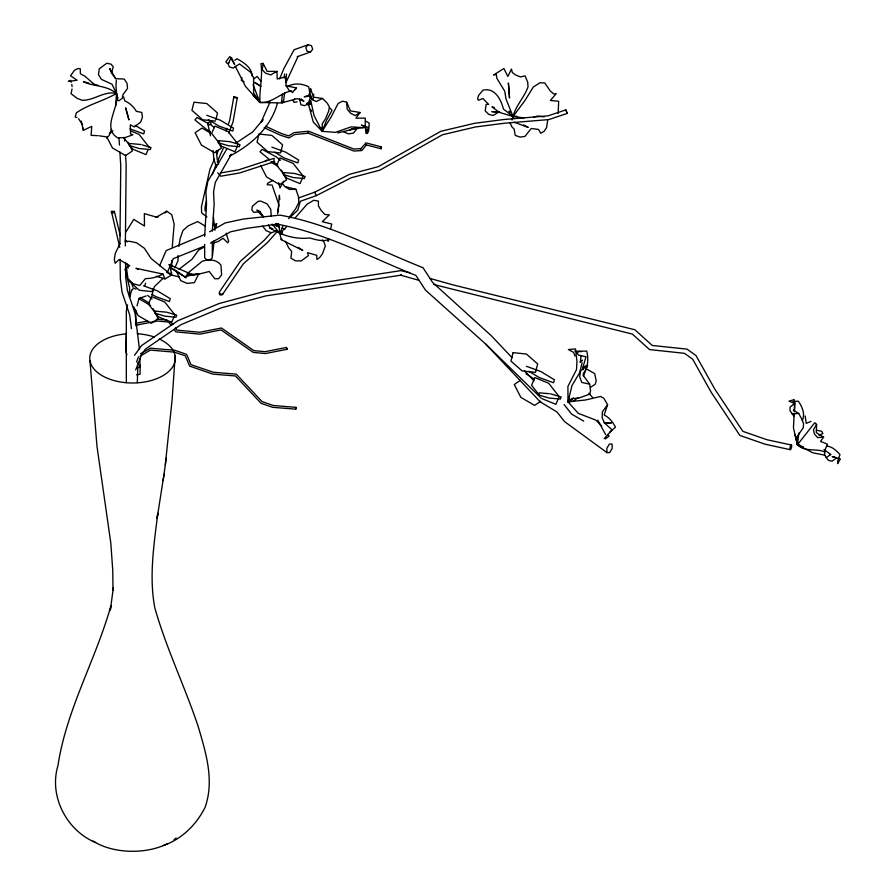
<?xml version="1.0" encoding="UTF-8"?>
<svg xmlns="http://www.w3.org/2000/svg" width="896" height="896" viewBox="0 0 896 896"><rect width="100%" height="100%" fill="white"/><g stroke="black" fill="none" stroke-linecap="round" stroke-linejoin="round"><path stroke-width="1.34" d="M178.035 255.55L178.024 260.747L174.776 267.915M129.506 297.438L129.595 287.773L125.003 268.912M119.907 243.97L120.758 165.805L119.874 151.995M794.45 411.656L794.248 399.605L789.029 401.139L792.938 402.797M171.584 272.418L171.517 275.083L165.01 278.925L156.33 276.226M171.73 267.075L171.898 260.4M237.306 97.608L233.856 96.701L233.834 97.395L235.973 97.955L237.306 97.608L233.094 121.643L228.917 132.978M126.302 333.122L125.754 351.03L126.896 354.883M301.19 98.952L303.934 101.192L297.304 98.661L281.266 102.962L259.93 102.458C259.269 89.365 262.909 76.608 260.96 63.661L263.178 63.403L267.142 71.411L276.965 71.4L277.189 78.982L285.286 76.955L286.272 85.77L288.994 90.283L292.634 92.501L296.106 87.83L285.712 85.758M825.014 455.213L812.84 452.805L797.418 444.797L814.755 422.722L816.603 424.402L816.312 432.589L823.614 437.136L820.523 441.392L827.422 444.136L824.533 451.181L824.645 455.112L826.336 457.453L830.715 454.518L823.984 449.49M794.17 414.064L793.442 427.851L797.418 444.797C805.246 452.458 816.211 447.989 824.936 451.987M794.304 411.678L795.178 402.864L790.104 407.086L789.97 410.67L792.288 413.784L798.75 413.493L802.032 419.586L803.533 423.618L803.32 427.638L796.835 437.091L797.418 444.797L803.477 446.869M380.542 148.646L381.371 146.91L381.259 148.826L365.523 144.682L366.486 144.928L361.827 150.562L353.92 151.054L307.798 132.978L308.571 133.19L294.65 134.534L288.87 137.917L280.336 135.162L264.152 127.736M172.245 247.061L174.171 224.179L171.752 214.726L166.802 211.232L155.915 217.381L158.48 216.686M310.24 104.597L310.498 100.52L309.389 104.742L307.832 102.648M286.406 347.48L287.067 349.294L286.406 347.48L265.037 351.68L253.882 350.638L221.402 327.992L199.584 332.27L176.848 330.109L175.258 327.936M115.618 106.366L116.514 93.408L112.034 84.269L101.416 79.352L98.459 74.682L99.277 68.768L106.803 63.235L110.992 64.131L113.232 66.774L111.563 73.024L115.651 78.691L124.219 79.038L127.075 83.429L127.512 88.491L122.954 94.674L122.237 98.448L118.798 100.778L117.096 99.534L115.942 85.344L116.346 80.371M175.146 355.925L172.166 399.213L165.312 464.834M212.296 231.112L214.155 204.254L213.539 191.934L215.331 182.302L231.202 154.549M139.877 358.456L140.034 367.248L136.685 367.864M277.95 212.117L279.384 195.272L279.754 199.45M212.442 256.11L214.189 240.453M581.045 355.656L580.362 362.298L582.355 360.36M284.122 78.042L284.614 73.965M284.558 93.027L283.461 102.334L282.475 102.883L281.49 102.256L282.43 94.27M285.936 79.475L286.586 74.043M800.038 445.122L797.418 444.797L798.885 432.992M313.768 94.08L313.029 99.646L311.629 98.627L310.274 95.11L308.717 86.789C302.131 83.563 294.246 82.712 287.661 86.442M163.184 845.634C181.742 839.171 196.258 824.858 205.016 807.498C214.626 780.64 205.923 752.696 198.218 726.6C184.878 686.526 166.219 648.323 154.762 607.634C148.926 576.374 154 544.443 157.819 513.251L157.125 518.325L164.035 474.13M163.173 480.458L166.242 458.069M263.178 63.403L262.282 69.776L265.507 73.181L270.704 74.917L276.965 71.4M137.917 362.622L137.334 382.67M547.658 120.355L546.56 127.747L543.928 131.454L540.725 133.258L538.53 129.438L531.25 128.475L524.955 136.416L519.994 137.099L515.211 135.341L514.147 129.114L511.739 126.661L509.914 122.405M558.152 113.445L558.667 101.248L550.402 100.475L556.248 93.621L553.907 94.058L550.256 90.944L544.69 82.914L539.874 82.79L533.344 87.024L524.91 100.598L513.027 116.514L512.042 120.098M178.875 246.456L180.118 238.65L182.963 230.507L188.171 225.87L197.646 221.547L205.206 226.106M119.75 247.341L111.384 211.254L114.374 211.422L120.277 235.704M114.374 211.422L114.206 212.475L112.627 212.912L111.216 212.307M328.362 238.661L327.936 241.293L329.325 239.355C323.075 241.965 316.019 239.803 309.837 237.966C295.949 239.602 281.68 235.603 270.088 227.931L268.397 224.806M277.536 213.763L278.992 205.128L272.507 186.278M233.856 96.701L229.69 120.445L228.245 124.365M72.038 88.984L71.064 93.688L77.269 98.414L82.331 100.307C94.472 100.442 104.082 90.664 116.514 93.408C119.862 107.509 101.136 127.837 117.746 137.883L125.104 137.581L132.888 134.77L130.514 133.795L130.29 124.779L134.266 126.941L140.683 122.114L142.408 117.219L141.814 112.448L136.36 111.328C133.694 106.803 129.606 102.917 124.757 100.856L123.637 96.97M310.106 91.045L310.598 88.771L313.499 97.194L322.549 98.448L327.387 103.376L329.358 106.904L328.675 111.115L325.405 119.011L322.291 123.682L322.123 131.342L335.429 132.373L351.064 126.874L365.77 127.792M241.898 77.594L241.293 80.259L244.093 81.782M206.528 200.514L204.982 207.312L205.106 210.896M212.386 174.698L216.104 164.371M582.086 362.813L579.667 372.702L571.984 385.549L567.986 401.834L578.267 413.336L595.874 420.134L601.742 426.026M296.106 87.83L295.747 89.264L294.582 89.768M152.869 288.915L152.186 291.626L139.384 290.27L128.643 280.806M215.813 119.773L217.515 113.019L206.774 103.555L193.973 102.2L191.923 110.309L202.675 119.773L215.477 121.117M310.598 88.771L308.907 95.424L311.528 99.277L316.221 101.55L322.549 98.448M330.467 229.365L331.811 224.078L322.302 221.67L329.314 214.894L324.856 214.469L320.992 210.291L318.438 205.8L318.405 201.074L313.723 200.29L307.048 204.232L295.277 217.795M127.579 304.875L126.336 310.778L126.336 382.648M129.786 296.912L131.634 290.282M137.032 305.838L139.104 298.357L146.194 295.949M144.939 285.466L145.555 283.214M151.883 295.445L154.302 286.731L163.05 278.365M583.106 369.712L582.982 367.147L585.995 356.776L578.334 355.051L577.091 352.856L578.917 351.221L586.768 351.098C588.414 358.434 588.392 367.08 583.587 373.184M215.096 228.626L216.642 223.642L213.125 225.534M215.118 228.446L216.642 223.642M604.206 414.859L607.6 404.678L603.747 398.205L600.589 396.469L585.581 399.997L567.986 401.834L567.918 386.422L576.52 369.589L576.946 361.278L575.478 348.936L568.389 349.563L573.664 352.442L574.986 356.048M111.63 129.326L109.099 135.565L106.534 138.096L107.296 137.032M225.848 130.883L226.811 128.274M494.357 107.475L491.949 106.859L499.386 112.358L513.027 116.514C515.805 105.504 524.227 97.563 528.013 86.934L527.722 82.197L524.989 75.846L520.509 76.944L515.794 75.051L512.333 72.52L511.47 69.048L507.886 76.474L503.866 68.522L493.595 75.006L496.227 74.39L496.922 78.411L504.694 91.123L506.061 99.12L513.027 116.514L524.003 117.88M136.55 361.917L138.499 356.877M135.666 370.003L141.232 355.566L150.326 350.09L174.328 352.15L185.226 355.768L189.683 366.117L212.834 374.114L235.48 375.984L261.083 403.323L272.72 407.333L295.859 409.158L295.971 407.366L273.235 405.485L262.058 401.621L236.309 374.158L213.338 372.254L191.027 364.694L186.57 354.346L174.832 350.291L150.338 348.186L140.638 353.674M298.245 247.363L302.803 250.488L281.176 239.635L279.922 233.565L282.968 225.803M322.616 130.11L326.614 120.198L332.002 110.376L330.042 108.102M281.49 102.256L281.859 101.315L283.08 101.371L283.461 102.334M207.827 123.995L208.522 122.293L210.549 122.248L211.098 123.917L209.418 125.003L207.827 123.995L210.526 135.811M270.054 101.976L261.083 122.214L263.077 119.616L252.75 131.902L235.76 143.181M279.653 78.826L283.92 68.533L294.134 49.728L308 44.8L311.461 45.629L312.715 49.235L310.498 52.013L297.203 56.728M277.491 103.085C270.794 127.478 251.63 144.659 229.835 156.027L231.202 154.235M286.014 82.522L298.054 56.414M583.296 373.554L583.43 376.118L587.563 365.31L582.982 367.147M148.086 149.688L145.958 154.605L132.72 149.128L123.502 137.357M159.555 265.866L166.163 250.578L204.848 234.427M167.541 271.947L173.298 258.653L204.333 246.154M237.619 145.634L234.954 151.771L221.715 146.294L211.669 133.459L214.861 126.09L228.099 131.566L238.146 144.402M174.328 316.131L171.662 322.269L158.424 316.792L148.389 303.957L151.581 296.587L164.819 302.064L174.866 314.899M302.714 177.486L300.048 183.613L286.81 178.147L276.763 165.312L279.955 157.942L293.194 163.419L303.24 176.254M802.278 420.605C805.426 414.086 802.2 406.627 798.291 401.128L792.859 401.643M214.458 159.163L209.955 169.254L201.466 206.651L201.634 212.878L206.931 216.944M216.709 154.112L218.389 150.326M217.213 161.874L223.35 148.109M569.621 398.216L567.986 401.834L573.395 401.173L577.842 397.69M117.096 99.534L118.037 97.541M119.963 243.712L115.259 253.434L114.341 259.403L115.147 263.301L119.179 259.526L129.808 265.709L126.403 267.254L127.949 278.622L133.045 283.674L139.72 285.522L145.387 278.622C151.446 278.589 157.662 277.077 162.915 274.053L165.01 278.925M187.253 273.594L202.182 261.318C208.522 259.09 216.686 259.224 220.954 265.171L221.603 274.96L218.602 278.712L214.816 278.779L209.283 271.499L198.587 274.165L185.931 275.99L198.677 274.064L194.398 282.643L187.13 283.405L180.701 280.616L176.232 270.76L171.282 268.285L168.862 264.477L192.382 274.635M282.43 183.478L280 188.003L278.678 182.694M283.629 181.216L282.386 183.456L284.827 186.581L289.397 189.392L295.882 189.325L298.592 197.042L298.794 202.552L295.747 208.667L289.587 216.933M816.603 424.402L813.422 429.677L814.453 433.966L817.589 437.606L823.614 437.136M125.955 231.952L133.75 219.397L144.446 226.005L144.357 213.629L156.867 217.246M134.557 355.264L141.579 345.576L177.8 320.746L218.882 303.598L263.614 291.626L400.882 270.637L409.875 272.787M140.056 356.53L145.533 348.97L181.003 324.654L221.502 307.754L265.765 295.915L401.554 275.083L400.59 275.184L419.182 280.403M306.712 103.309L308.974 106.019L313.242 121.968L322.123 131.342L331.307 116.704L338.173 103.387L342.507 101.181L346.64 102.189L350.448 110.891L360.08 112.493L355.936 118.182L365.288 118.115L365.21 126.717L366.722 132.395L368.267 127.389L361.39 125.115L364.347 126.381M607.6 404.678L602.414 411.813L602.157 417.76L604.464 422.979L611.352 422.957L604.218 422.755L612.136 429.934L604.15 438.659M294.683 98.762L293.093 100.912L294.168 102.39L297.125 101.842M226.71 149.195L207.827 181.294L205.901 191.722L206.517 204.277L204.669 236.365M308 44.8L305.794 47.578L307.037 51.184L310.498 52.013M357.762 127.848L353.427 133.134L348.387 133.851L343.605 131.757M131.611 290.394L133.706 288.019L136.035 289.24M270.995 232.702L264.544 239.982L240.296 261.363L219.33 292.13L219.587 293.53L221.973 294.336L223.194 293.429L243.398 263.771L267.478 242.536L277.614 231.112M276.517 226.475L278.365 224.392M288.669 218.635L297.786 210.146L300.317 201.286L316.333 195.642L351.064 177.8L379.938 170.128L442.355 134.803L475.44 126.974L504.056 123.278L548.733 119.594L567.112 113.445L566.451 111.227L565.802 109.906L547.994 115.864L503.698 119.538L474.757 123.267L440.821 131.298L378.347 166.656L349.552 174.306L314.675 192.226L298.29 198.005M198.677 274.064L186.917 274.389M272.115 224.123L279.922 233.565L286.642 226.666M223.194 293.798L221.973 295.019L219.587 294.728L219.33 293.328M165.021 213.002L166.802 211.232M580.104 362.085L582.198 360.226M609.459 432.376L615.485 427.179C612.976 422.386 609.638 417.771 604.677 415.318M587.563 365.31L580.619 370.81L579.667 376.634L581.773 382.446L589.68 384.16L590.52 390.734L589.938 394.05L578.536 398.171L572.779 398.597L567.986 401.834L573.35 397.902M281.176 239.635L281.893 239.086M179.054 269.259L191.968 259.28L198.677 250.029L204.21 247.05M605.371 438.939L609.101 436.106L607.723 434.437M254.061 78.714L257.152 76.395L260.96 81.424M836.371 458.058L832.093 461.182L828.554 460.443L826.09 457.453M109.525 133.235L112.941 130.894M264.757 161.47L267.03 159.914M520.386 380.318L514.27 384.507L520.878 397.398L534.621 405.395L540.736 401.206M360.08 112.493L355.242 115.618L350.515 113.176L347.178 109.133L346.64 102.189M590.946 387.038L595.179 384.294L596.243 380.934L594.653 373.598L585.368 368.278M234.786 60.178L237.126 58.811C243.712 62.552 251.754 67.424 252.112 75.835M209.653 231.717L225.254 222.925L243.432 219.027L279.922 215.107C330.456 224.157 375.782 248.954 423.013 267.736L432.723 282.587L491.221 335.653L512.12 357.728M210.47 243.118L230.552 231.806L246.736 228.334L278.555 223.989L275.52 223.843C325.08 232.714 369.589 256.928 415.89 275.43L425.51 290.147L485.565 343.941L541.094 398.082M126.482 350.627L126.045 351.445M278.813 224.325L279.922 233.565L282.542 232.154M81.211 121.05L83.362 130.334L91.762 126.336L91.101 135.363L97.81 135.666M811.037 421.411L806.187 423.349L805.19 416.002M285.701 79.61L286.742 79.24M349.53 130.054L356.037 127.725M276.931 230.754L271.264 232.781L266.202 230.686L262.674 226.184M272.978 180.365L267.613 183.299L267.243 184.744L272.283 185.08M295.971 407.366L295.624 409.237M213.427 242.973L217.896 241.64L223.07 238.28L227.786 242.838L228.693 241.382L226.162 233.15M310.195 95.099L304.237 96.802L310.968 95.827L308.202 103.678L304.618 105.672L300.843 104.698L299.611 98.661M316.333 195.642L314.675 192.226M534.005 116.962L537.701 116.032L544.197 116.85M337.803 132.944L355.947 128.464L362.734 127.669M818.978 435.288L822.886 433.496L821.688 431.312L816.346 430.17M567.112 113.445L565.802 109.906M291.726 90.877C280.414 92.691 272.384 103.466 259.93 102.458L252.986 95.245M508.805 111.462L509.981 111.238L509.634 114.218L513.027 116.514L516.891 116.312M287.067 349.294L265.406 353.55L253.221 352.386L220.998 329.896L199.942 334.152L175.84 331.856L174.25 329.683M791.582 445.066L790.787 445.222L790.003 447.496L790.003 449.624L790.787 449.467L791.582 447.194L791.582 445.066L766.954 439.723L742.851 431.334L714.75 389.01L696.035 355.6L686.997 349.126L652.277 345.475L634.838 329.739L452.76 284.827L429.979 278.432M135.33 323.389L147.694 321.014M136.573 325.091L157.674 321.026L168.694 322.078L171.08 325.338M221.133 172.861L238.672 169.826L274.154 158.301L273.773 161.437L274.646 161.594L239.691 172.939L220.696 176.221L217.717 172.738M136.685 374.819L140.034 374.282L140.19 365.109M229.096 63.056L227.035 63.325L225.87 61.779L229.891 56.493L234.674 64.613L231.482 57.523L228.01 63.885L229.398 66.898L233.083 68.074L239.546 63.963L250.813 72.408L253.613 77.694L253.624 93.005L259.93 102.458L253.053 84.605M259.683 211.781L253.837 212.386L251.866 210.09L252.37 206.259L258.216 201.298L260.658 201.107L266.986 203.795L270.76 209.317L271.275 216.238M351.12 128.856L355.947 128.464M829.774 454.563L830.715 454.518M125.138 241.371L129.606 241.326L136.618 242.794L144.357 248.259L151.066 258.451L171.517 275.083L179.278 276.92M606.95 452.614L609.627 452.648L612.192 448.381L612.069 444.091L609.392 444.058L606.827 448.314L606.95 452.614L564.514 421.557L556.976 411.958L540.4 401.99L485.565 343.941M499.778 112.235L491.837 111.63L499.206 111.832L493.102 115.472L488.712 114.363L485.218 110.902L486.147 104.328L488.734 104.485L482.888 98.504L478.408 100.296L477.635 98.706L478.61 95.402L482.888 90.205C494.682 87.214 501.066 99.445 503.44 109.077L513.027 116.514M574.75 351.098L581.448 351.669M140.874 144.514L129.998 143.528L129.259 145.544L139.395 148.546L150.27 149.531L151.01 147.515L142.139 144.894M549.304 393.714L539.213 392.806L538.44 394.912L549.013 398.037L560.37 399.067L561.142 396.962L550.558 393.837M157.315 319.155L166.947 320.074M99.098 135.8L106.221 136.83M834.826 456.949L832.216 456.635L840.414 458.942L837.67 463.613L837.704 461.026L840 454.586C836.517 450.722 832.429 446.712 827.008 446.096M88.782 83.059L83.462 81.771C94.237 86.778 106.803 85.254 116.514 93.408C103.667 100.968 88.558 104.35 76.395 112.806L75.152 116.962L76.989 117.622M279.922 233.565L282.643 233.912M272.552 228.648L269.886 228.122L272.574 228.76M790.003 449.624L765.184 444.237L739.85 435.422L711.077 392.09L692.709 359.229L684.443 353.315L649.544 349.586L632.374 334.085L433.787 284.502M162.915 274.053L135.946 268.307L138.309 269.304M92.781 84.022L98.112 85.31M286.317 186.894L295.882 189.325M381.371 146.91L365.96 142.845L360.427 149.184L361.189 148.635L353.909 149.083L308.538 131.208L294.146 132.608L288.568 135.867L281.277 133.47L265.418 126.179M206.763 115.282L220.562 120.31L233.542 128.184L232.736 131.051L218.938 126.034L208.309 119.582M271.858 147.134L285.656 152.163L298.637 160.037L297.83 162.904L284.032 157.886L274.59 152.152M129.942 128.867L143.73 133.885L144.547 131.029L135.106 125.294M526.445 366.296L540.837 371.526L554.389 379.758L553.538 382.749L539.146 377.507L528.987 371.336M143.483 285.79L157.27 290.808L170.262 298.693L169.445 301.549L155.646 296.531L152.107 294.381M514.091 122.192L528.226 127.4L523.589 124.981M273.235 224.605L279.686 227.136M282.274 228.155L284.861 229.163M259.829 211.243L256.726 210L263.357 216.978M130.682 130.917L139.104 134.4L149.15 147.235M542.046 398.642L555.856 404.354L559.194 396.67L548.71 383.275L534.89 377.563L531.563 385.246L539.627 395.55M95.57 842.554C66.64 830.525 48.698 796.174 57.96 765.61C66.394 709.498 95.805 659.781 110.947 605.64L110.331 610.098L113.366 587.731L113.019 590.285L112.762 570.517L110.824 543.189L97.003 446.454L89.958 360.662M208.656 123.67L196.986 117.522L194.902 119.896L206.808 129.651L210.314 131.499M271.902 161.504L277.738 164.573M525.974 373.755L533.949 378.862M149.363 303.229L140.28 297.483M166.678 272.317L171.517 275.083L169.994 264.824M270.626 161.997L277.805 166.186M210.314 132.933L201.936 128.061L195.104 132.742L201.432 145.096L214.603 152.768L221.435 148.075L217.638 140.661M583.71 421.131L571.614 414.098L564.11 404.544M138.656 298.558L150.618 305.525M254.374 82.432L260.949 86.352L255.483 82.846M793.307 410.099L798.75 413.493M366.341 121.352L369.23 123.166L368.659 130.861L367.405 133.459L366.016 133.459L365.557 128.576M171.282 268.285L186.166 277.794L176.232 270.76M95.357 85.322L84.706 76.07L80.36 73.752L80.315 68.858L78.019 68.466L74.536 70.246L70.515 75.757L77.123 80.237L68.398 81.446L70.347 80.326L71.176 82.197M280.414 160.294L276.08 156.755L262.08 149.374L259.997 151.749L269.741 159.723M210.986 124.902L214.234 127.557M147.694 295.4L152.029 298.95M588.75 393.254L592.592 397.499M125.126 240.072L127.086 241.909M524.474 370.776L533.982 380.811M322.258 239.971L323.859 241.674L325.326 245.941L322.459 253.837L319.581 257.678L316.904 259.47L316.747 255.326L307.541 252.65L308.426 255.64L301.235 260.938L295.613 260.859L290.92 258.171L291.659 251.328L288.803 248.024L285.387 241.304M259.93 102.458L245.437 86.318L235.312 66.36M792.053 413.784L793.89 416.002M78.59 118.81L82.566 124.824M262.83 215.824L259.616 211.613L263.558 217.202M583.285 375.446L589.68 384.16M170.498 321.429L172.883 324.677M597.8 420.179L605.64 434.627M115.651 78.691L109.682 68.41L111.563 73.024M310.71 109.536L311.606 111.25M281.467 170.05L286.53 179.928L279.698 184.621L266.526 176.949L260.826 165.827M128.005 142.262L132.44 150.909L125.597 155.602L112.437 147.93L107.363 138.051M153.082 308.694L158.144 318.573L151.312 323.266L138.141 315.594L133.717 306.947M320.902 127.557L322.123 131.342L314.014 115.45L310.778 100.789M218.624 163.968L217.101 158.738L216.395 150.483M216.149 166.79L213.819 158.782L213.102 150.506M127.176 264.04L128.162 268.083M131.768 282.934L132.754 286.978M795.077 434.93L797.418 444.797M71.758 84.302L72.106 86.643M131.466 328.642L129.707 314.978L122.058 292.219L120.333 278.914L120.098 259.347M213.45 217.314L214.928 230.261M124.477 138.309L124.656 141.098M125.541 155.03L126.168 164.797L125.35 245.874M119 138.197L119.437 145.096M139.451 349.138L135.038 313.275L127.389 290.494L125.742 277.693L125.552 262.472M83.283 128.162L83.362 130.334M212.296 241.763L212.296 257.746L210.437 259.661L206.629 259.694L204.669 257.802L204.669 244.406M135.811 310.218L135.811 325.584M159.208 338.968A42.795 24.707 0 0 1 158.334 378.011A42.795 24.707 0 0 1 93.061 367.808A42.795 24.707 0 0 1 126.403 333.838M137.234 333.738A42.795 24.707 0 0 1 154.246 336.997M176.03 838.085A52.763 30.464 0 0 1 174.07 839.63M167.104 843.853A52.763 30.464 0 0 1 93.061 841.03M259.067 134.053L257.018 142.162L267.77 151.626L280.571 152.97L282.61 144.872L271.869 135.408L259.067 134.053M513.094 352.643L510.955 361.099L522.178 370.966L535.528 372.378L537.667 363.922L526.445 354.054L513.094 352.643M155.714 311.192L154.974 313.208L165.11 316.21L175.986 317.195L176.725 315.179L166.589 312.178L155.714 311.192M218.994 140.694L218.254 142.71L228.39 145.712L239.277 146.698L240.016 144.682L229.88 141.68L218.994 140.694M284.088 172.547L283.349 174.563L293.485 177.565L304.371 178.55L305.11 176.534L294.974 173.533L284.088 172.547M128.912 119.728L125.709 108.046L128.912 119.728M508.928 88.906L508.379 82.981L509.522 98.022L508.928 88.906"/></g></svg>
